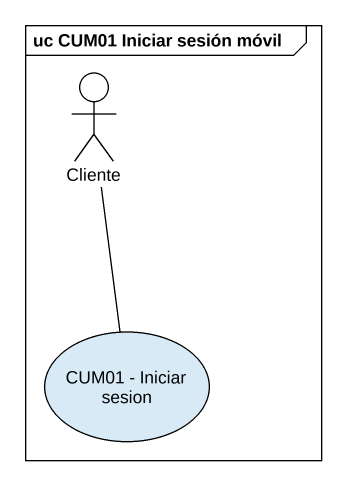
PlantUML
@startuml
mainframe uc CUM01 Iniciar sesión móvil
actor Cliente
usecase "CUM01 - Iniciar sesion" as CUM01_Iniciar_sesion
CUM01_Iniciar_sesion -up- Cliente
@enduml
